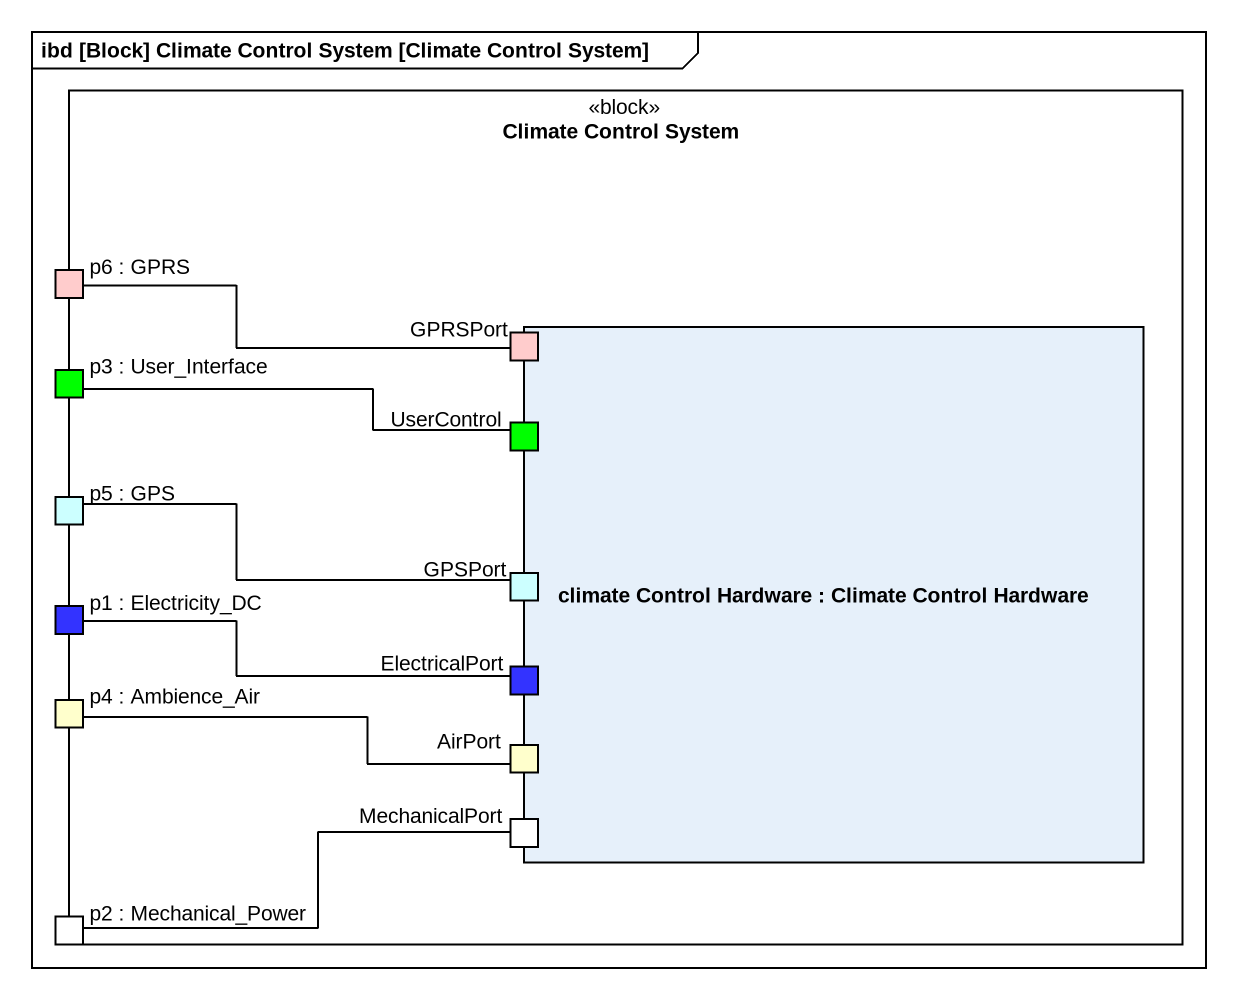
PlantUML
@startuml
mainframe ibd [Block] Climate Control System [Climate Control System]
rectangle "Climate Control System" as Climate_Control_System <<block>> {
  port "p6 : GPRS" as p6_GPRS #FFCCCC
  port "p3 : User_Interface" as p3_User_Interface #00FF00
  rectangle "climate Control Hardware : Climate Control Hardware" as climate_Control_Hardware {
    port GPRSPort #FFCCCC
    port UserControl #00FF00
    port GPSPort #CCFFFF
    port ElectricalPort #3333FF
    port MechanicalPort #FFFFFF
    port AirPort #FFFFCC
  }
  port "p5 : GPS" as p5_GPS #CCFFFF
  port "p1 : Electricity_DC" as p1_Electricity_DC #3333FF
  port "p4 : Ambience_Air" as p4_Ambience_Air #FFFFCC
  port "p2 : Mechanical_Power" as p2_Mechanical_Power #FFFFFF
}
p6_GPRS -right- GPRSPort
p3_User_Interface -right- UserControl
p5_GPS -right- GPSPort
p1_Electricity_DC -right- ElectricalPort
p4_Ambience_Air -right- AirPort
p2_Mechanical_Power -right- MechanicalPort
@enduml
